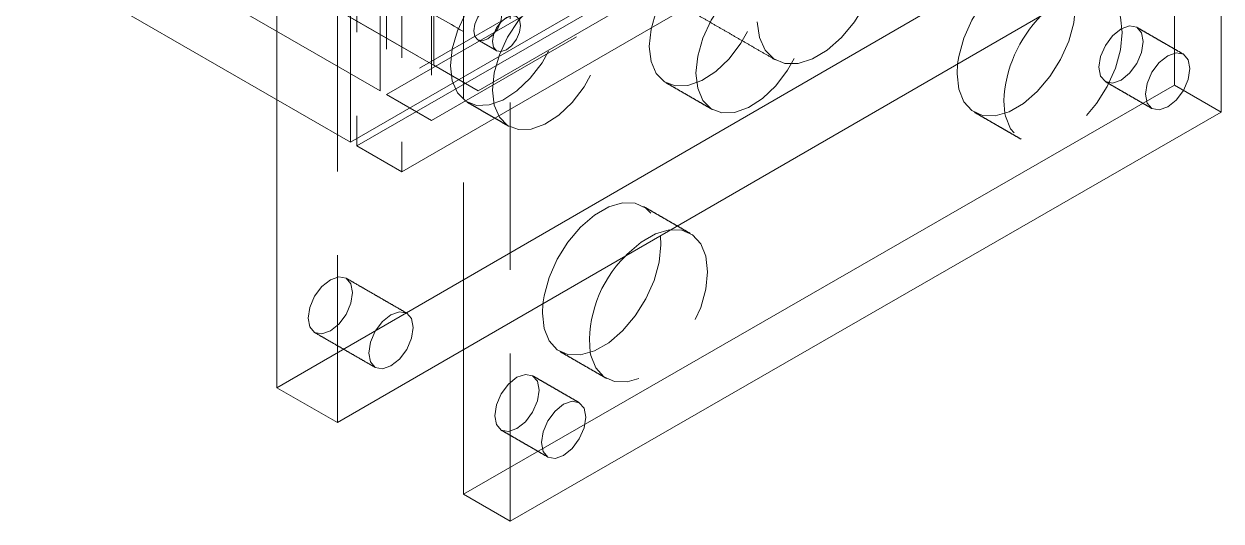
# Model space of a CAD drawing. Header units: millimetres. Extents: x 11 to 421, y 5 to 275.
# Drawn here: x 165.04 to 174.11, y 43.02 to 46.79 of the extents above; entities that cross this region are included whole.
import ezdxf

# ---------------------------------------------------------------- set-up
doc = ezdxf.new("R2010")
doc.units = ezdxf.units.MM
doc.linetypes.add('HIDDEN', pattern=[1.905, 1.27, -0.635])

msp = doc.modelspace()

# ---------------------------------------------------------------- linework, layer by layer
at = {"color": 7, "linetype": 'Continuous', "lineweight": 15}
for p, q in [((173.7559, 52.5459), (173.7559, 46.3239)), ((174.1095, 52.3418), (174.1095, 46.1198)), ((171.007, 47.9109), (167.5104, 45.8924)), ((167.5599, 45.8638), (171.0565, 47.8824)), ((167.8993, 45.6679), (171.3959, 47.6864)), ((167.5104, 45.8924), (165.0355, 47.3211)), ((172.3417, 47.1495), (166.9535, 44.0298)), ((172.8013, 46.8842), (167.4132, 43.7644)), ((172.1084, 46.4098), (172.1129, 46.4855)), ((173.7559, 46.3239), (168.3678, 43.2219)), ((174.1095, 46.1198), (173.7559, 46.3239)), ((166.9535, 44.0298), (166.9535, 46.2138)), ((172.4704, 46.1101), (172.4619, 46.2057)), ((174.1095, 46.1198), (168.7213, 43.0178)), ((167.5599, 45.9209), (167.5599, 45.8638)), ((167.5599, 45.8638), (167.8993, 45.6679)), ((168.9653, 44.5953), (168.9691, 44.6653)), ((168.3678, 43.2219), (168.3678, 44.3171)), ((167.4132, 43.7644), (166.9535, 44.0298)), ((168.7213, 43.0178), (168.3678, 43.2219))]:
    msp.add_line(p, q, dxfattribs=at)
at = {"color": 7, "linetype": 'HIDDEN', "lineweight": 0}
for p, q in [((166.9535, 46.2138), (166.9535, 50.2518)), ((167.4132, 43.7644), (167.4132, 49.9865)), ((167.5104, 45.8924), (167.5104, 49.9302)), ((167.5599, 49.9016), (167.5599, 45.9209)), ((167.7349, 46.2812), (167.7349, 49.8005)), ((167.7844, 49.7719), (167.7844, 46.2526)), ((167.8993, 49.7056), (167.8993, 45.6679)), ((168.1238, 49.576), (168.1238, 46.0567)), ((168.3678, 44.3171), (168.3678, 49.4354)), ((168.1415, 49.1967), (168.1415, 46.476)), ((168.7213, 43.0178), (168.7213, 49.2313)), ((165.2777, 48.1292), (168.1415, 46.476)), ((170.7825, 48.0406), (167.7349, 46.2812)), ((167.7844, 46.2526), (170.832, 48.012)), ((165.6146, 47.935), (168.4784, 46.2818)), ((168.1238, 46.0567), (171.1714, 47.8161)), ((167.7349, 46.2812), (165.26, 47.7099)), ((168.4784, 46.2818), (170.8376, 47.6437)), ((168.1415, 46.476), (168.4784, 46.2818)), ((167.7844, 46.2526), (168.1238, 46.0567))]:
    msp.add_line(p, q, dxfattribs=at)
at = {"color": 7, "linetype": 'HIDDEN', "lineweight": 0, "flags": 128}
for points in [[(169.7758, 46.6187), (169.7891, 46.7482), (169.8283, 46.885), (169.8908, 47.0205), (169.9727, 47.146), (170.0689, 47.2539), (170.1734, 47.3372), (170.2796, 47.3908), (170.3807, 47.4112), (170.4705, 47.3972), (170.5433, 47.3497), (170.5945, 47.2717), (170.621, 47.168), (170.621, 47.0452), (170.5945, 46.911), (170.5433, 46.7738), (170.4705, 46.6422), (170.3807, 46.5246), (170.2796, 46.4283), (170.1734, 46.3593), (170.0689, 46.322), (169.9727, 46.3187), (169.8908, 46.3497), (169.8283, 46.413), (169.7891, 46.5046), (169.7758, 46.6187)], [(170.5936, 46.8039), (170.6103, 46.6858), (170.6527, 46.5908), (170.7185, 46.5243), (170.8038, 46.4901), (170.9039, 46.4901), (171.0129, 46.5243), (171.1248, 46.5908), (171.233, 46.6858), (171.3315, 46.8039), (171.4146, 46.9383), (171.4776, 47.0814), (171.5169, 47.225), (171.5303, 47.361)], [(168.2688, 46.4711), (168.2821, 46.6006), (168.3212, 46.7374), (168.3838, 46.8729), (168.4657, 46.9985), (168.5619, 47.1063), (168.6664, 47.1896), (168.7725, 47.2432), (168.8737, 47.2636), (168.9635, 47.2496), (169.0363, 47.2022), (169.0875, 47.1241), (169.1139, 47.0204), (169.1139, 46.8976), (169.0875, 46.7634), (169.0363, 46.6262), (168.9635, 46.4947), (168.8737, 46.377), (168.7725, 46.2807), (168.6664, 46.2117), (168.5619, 46.1744), (168.4657, 46.1711), (168.3838, 46.2021), (168.3212, 46.2654), (168.2821, 46.357), (168.2688, 46.4711)], [(170.1293, 46.4146), (170.1427, 46.5441), (170.1818, 46.6809), (170.2443, 46.8164), (170.3263, 46.9419), (170.4225, 47.0498), (170.527, 47.1331), (170.6331, 47.1867), (170.7342, 47.2071), (170.824, 47.1931), (170.8968, 47.1456), (170.9481, 47.0676), (170.9745, 46.9639), (170.9745, 46.8411), (170.9481, 46.7069), (170.8968, 46.5697), (170.824, 46.4381), (170.7342, 46.3205), (170.6331, 46.2242), (170.527, 46.1552), (170.4225, 46.1179), (170.3263, 46.1146), (170.2443, 46.1456), (170.1818, 46.2089), (170.1427, 46.3005), (170.1293, 46.4146)], [(172.1129, 46.4855), (172.1214, 46.5414), (172.1598, 46.6804), (172.2213, 46.8188), (172.3023, 46.9484), (172.3981, 47.0619), (172.5032, 47.1524), (172.6115, 47.2149), (172.7166, 47.2457), (172.8013, 47.2451)], [(168.587, 46.2874), (168.6003, 46.417), (168.6394, 46.5537), (168.702, 46.6892), (168.7839, 46.8148), (168.8801, 46.9226), (168.9846, 47.0059), (169.0907, 47.0595), (169.1919, 47.0799), (169.2817, 47.066), (169.3545, 47.0185), (169.4057, 46.9404), (169.4321, 46.8367), (169.4321, 46.7139), (169.4057, 46.5797), (169.3545, 46.4425), (169.2817, 46.311), (169.1919, 46.1933), (169.0907, 46.097), (168.9846, 46.028), (168.8801, 45.9907), (168.7839, 45.9875), (168.702, 46.0184), (168.6394, 46.0817), (168.6003, 46.1733), (168.587, 46.2874)], [(172.9979, 47.0237), (173.0701, 47.0416), (173.166, 47.0388), (173.247, 47.0027), (173.3085, 46.9353), (173.3469, 46.8406), (173.3599, 46.7241), (173.3469, 46.5925), (173.3085, 46.4534), (173.247, 46.315), (173.166, 46.1854), (173.0701, 46.072), (172.965, 45.9814), (172.8568, 45.9189), (172.7517, 45.8881), (172.6559, 45.8909), (172.5748, 45.927), (172.5133, 45.9944), (172.475, 46.0891), (172.4704, 46.1101)], [(168.4455, 46.7364), (168.4536, 46.788), (168.4766, 46.841), (168.511, 46.8874), (168.5516, 46.9202), (168.5922, 46.9343), (168.6266, 46.9276), (168.6496, 46.9011), (168.6577, 46.8589), (168.6496, 46.8074), (168.6266, 46.7544), (168.5922, 46.708), (168.5516, 46.6752), (168.511, 46.6611), (168.4766, 46.6678), (168.4536, 46.6942), (168.4455, 46.7364)], [(168.6577, 46.8589), (168.6496, 46.9011), (168.6266, 46.9276), (168.5922, 46.9343), (168.5516, 46.9202), (168.511, 46.8874), (168.4766, 46.841), (168.4536, 46.788), (168.4455, 46.7364), (168.4536, 46.6942), (168.4766, 46.6678), (168.511, 46.6611), (168.5516, 46.6752), (168.5922, 46.708), (168.6266, 46.7544), (168.6496, 46.8074), (168.6577, 46.8589)], [(168.587, 46.6548), (168.595, 46.7063), (168.618, 46.7593), (168.6524, 46.8058), (168.693, 46.8385), (168.7336, 46.8526), (168.768, 46.8459), (168.791, 46.8195), (168.7991, 46.7773), (168.791, 46.7257), (168.768, 46.6727), (168.7336, 46.6263), (168.693, 46.5936), (168.6524, 46.5794), (168.618, 46.5861), (168.595, 46.6126), (168.587, 46.6548)], [(173.5366, 46.2561), (173.5494, 46.3379), (173.5859, 46.4221), (173.6406, 46.4958), (173.705, 46.5478), (173.7694, 46.5702), (173.8241, 46.5595), (173.8606, 46.5175), (173.8734, 46.4505), (173.8606, 46.3687), (173.8241, 46.2846), (173.7694, 46.2109), (173.705, 46.1589), (173.6406, 46.1365), (173.5859, 46.1471), (173.5494, 46.1891), (173.5366, 46.2561)], [(168.9691, 44.6653), (168.9783, 44.7269), (169.0167, 44.8659), (169.0782, 45.0043), (169.1592, 45.134), (169.2551, 45.2474), (169.3602, 45.338), (169.4684, 45.4005), (169.5735, 45.4312), (169.6693, 45.4285), (169.7504, 45.3923), (169.8119, 45.325), (169.8502, 45.2303), (169.8593, 45.1807)], [(169.592, 45.0259), (169.6086, 45.0433), (169.7137, 45.1339), (169.822, 45.1964), (169.9271, 45.2271), (170.0229, 45.2244), (170.1039, 45.1882), (170.1654, 45.1209), (170.2038, 45.0262), (170.2168, 44.9096), (170.2038, 44.778), (170.1654, 44.639), (170.1039, 44.5006), (170.0229, 44.3709), (169.9271, 44.2575), (169.822, 44.1669), (169.7137, 44.1044), (169.6086, 44.0737), (169.5128, 44.0764), (169.4317, 44.1125), (169.3703, 44.1799), (169.3319, 44.2746), (169.3273, 44.2956)], [(167.6493, 44.2919), (167.6621, 44.3737), (167.6986, 44.4578), (167.7532, 44.5315), (167.8176, 44.5835), (167.8821, 44.6059), (167.9367, 44.5953), (167.9732, 44.5533), (167.986, 44.4863), (167.9732, 44.4045), (167.9367, 44.3203), (167.8821, 44.2466), (167.8176, 44.1946), (167.7532, 44.1723), (167.6986, 44.1829), (167.6621, 44.2249), (167.6493, 44.2919)], [(168.9574, 43.6126), (168.9702, 43.6944), (169.0067, 43.7786), (169.0613, 43.8522), (169.1258, 43.9042), (169.1902, 43.9266), (169.2448, 43.916), (169.2813, 43.874), (169.2942, 43.807), (169.2813, 43.7252), (169.2448, 43.641), (169.1902, 43.5674), (169.1258, 43.5154), (169.0613, 43.493), (169.0067, 43.5036), (168.9702, 43.5456), (168.9574, 43.6126)]]:
    msp.add_lwpolyline(points, dxfattribs=at)
at = {"color": 7, "linetype": 'Continuous', "lineweight": 15, "flags": 128}
for points in [[(172.8013, 47.2451), (172.8124, 47.2429), (172.8935, 47.2068), (172.955, 47.1394), (172.9933, 47.0447), (173.0064, 46.9282), (172.9933, 46.7966), (172.955, 46.6575), (172.8935, 46.5192), (172.8124, 46.3895), (172.7166, 46.2761), (172.6115, 46.1855), (172.5032, 46.123), (172.3981, 46.0922), (172.3023, 46.095), (172.2213, 46.1311), (172.1598, 46.1985), (172.1214, 46.2932), (172.1084, 46.4098), (172.1084, 46.4098)], [(173.1831, 46.4602), (173.1959, 46.542), (173.2324, 46.6262), (173.287, 46.6999), (173.3515, 46.7519), (173.4159, 46.7743), (173.4705, 46.7637), (173.507, 46.7216), (173.5198, 46.6546), (173.507, 46.5728), (173.4705, 46.4887), (173.4159, 46.415), (173.3515, 46.363), (173.287, 46.3406), (173.2324, 46.3512), (173.1959, 46.3932), (173.1831, 46.4602)], [(169.8593, 45.1807), (169.8633, 45.1137), (169.8502, 44.9821), (169.8119, 44.8431), (169.7504, 44.7047), (169.6693, 44.575), (169.5735, 44.4616), (169.4684, 44.371), (169.3602, 44.3085), (169.2551, 44.2778), (169.1592, 44.2805), (169.0782, 44.3166), (169.0167, 44.384), (168.9783, 44.4787), (168.9653, 44.5953), (168.9653, 44.5953)], [(167.1896, 44.5572), (167.2025, 44.639), (167.239, 44.7232), (167.2936, 44.7969), (167.358, 44.8489), (167.4225, 44.8713), (167.4771, 44.8606), (167.5136, 44.8186), (167.5264, 44.7516), (167.5136, 44.6698), (167.4771, 44.5857), (167.4225, 44.512), (167.358, 44.46), (167.2936, 44.4376), (167.239, 44.4482), (167.2025, 44.4902), (167.1896, 44.5572)], [(168.6038, 43.8167), (168.6167, 43.8985), (168.6532, 43.9827), (168.7078, 44.0563), (168.7722, 44.1083), (168.8367, 44.1307), (168.8913, 44.1201), (168.9278, 44.0781), (168.9406, 44.0111), (168.9278, 43.9293), (168.8913, 43.8451), (168.8367, 43.7715), (168.7722, 43.7195), (168.7078, 43.6971), (168.6532, 43.7077), (168.6167, 43.7497), (168.6038, 43.8167)]]:
    msp.add_lwpolyline(points, dxfattribs=at)
at = {"color": 7, "linetype": 'Continuous', "lineweight": 15}
for centre, radius, start, end in [((173.4524, 46.1558), 0.9918, 135.38203, 177.11936), ((170.2342, 44.3801), 0.9108, 134.83964, 185.3244)]:
    msp.add_arc(centre, radius, start, end, dxfattribs=at)
at = {"color": 7, "linetype": 'HIDDEN', "lineweight": 0}
for points in [[(165.6128, 48.321), (168.4766, 46.6678)], [(170.0942, 46.8842), (170.7306, 46.5168)], [(173.8241, 46.5596), (173.4705, 46.7637)], [(168.4766, 46.6678), (168.618, 46.5861)], [(169.9001, 46.344), (170.2536, 46.1399)], [(173.2324, 46.3512), (173.586, 46.1471)], [(168.3931, 46.1964), (168.7113, 46.0127)], [(172.2399, 46.119), (172.5934, 45.9149)], [(170.0853, 45.2003), (169.7318, 45.4044)], [(167.9367, 44.5953), (167.4771, 44.8606)], [(167.239, 44.4482), (167.6986, 44.1829)], [(169.0968, 44.3046), (169.4504, 44.1005)], [(169.2448, 43.916), (168.8913, 44.1201)], [(168.6532, 43.7077), (169.0067, 43.5036)]]:
    msp.add_open_spline(points, degree=1, dxfattribs=at)

doc.saveas('drawing.dxf')
